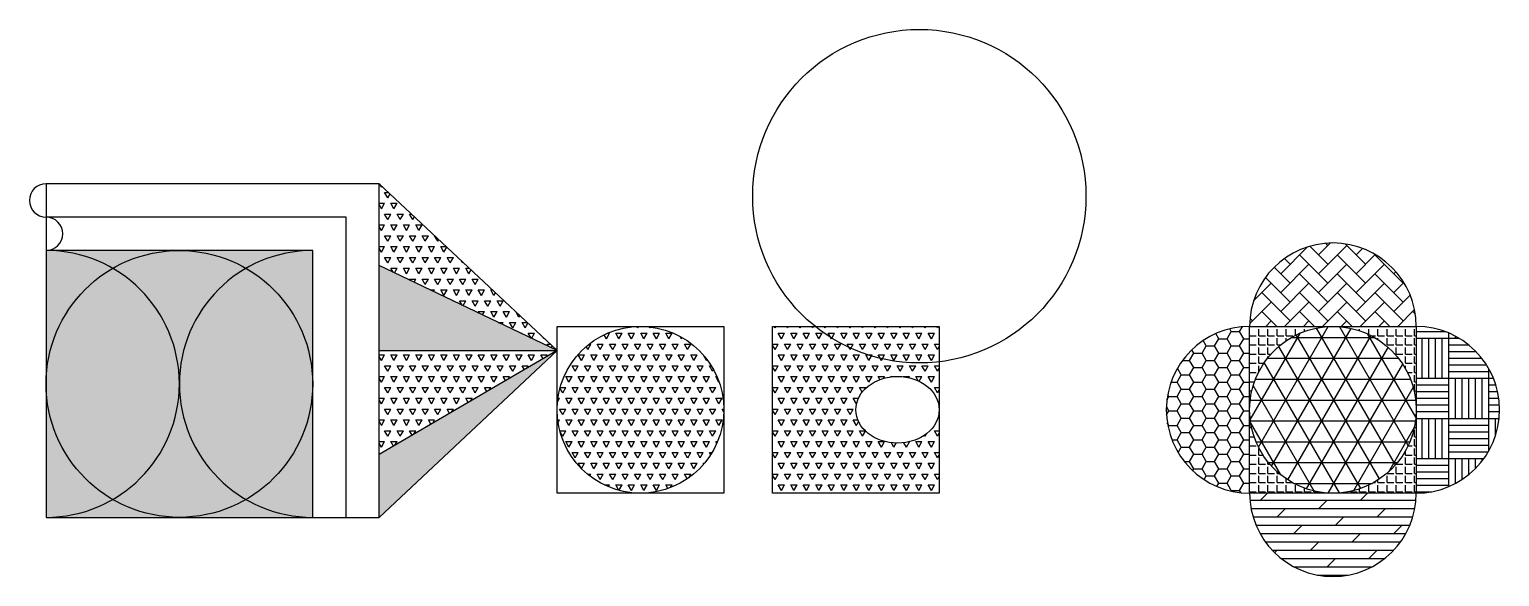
# Model space of a CAD drawing. Header units: inches. Extents: x 25.8 to 69.9, y 8.5 to 24.9.
import ezdxf

# ---------------------------------------------------------------- set-up
doc = ezdxf.new("R2010")
doc.units = ezdxf.units.IN
doc.header["$MEASUREMENT"] = 0

msp = doc.modelspace()

# ---------------------------------------------------------------- hatches: boundary and pattern name
h = msp.add_hatch()
h.set_pattern_fill('TRIANG', color=256)
h.paths.add_polyline_path([(41.646, 15.233), (36.311, 15.233), (36.311, 12.12)])
h.paths.add_polyline_path([(36.311, 20.233), (36.311, 17.78), (41.646, 15.233)])
h.paths.add_polyline_path([(46.646, 13.458, 1), (41.646, 13.458, 1)])
edge = h.paths.add_edge_path()
edge.add_ellipse((51.86, 13.458), major_axis=(-1.25, 0), ratio=0.8, start_angle=180, end_angle=360, ccw=False)
edge.add_line((53.11, 13.458), (53.11, 15.958))
edge.add_line((53.11, 15.958), (48.11, 15.958))
edge.add_line((48.11, 15.958), (48.11, 10.958))
edge.add_line((48.11, 10.958), (53.11, 10.958))
edge.add_line((53.11, 10.958), (53.11, 13.458))
edge.add_ellipse((51.86, 13.458), major_axis=(-1.25, 0), ratio=0.8, start_angle=0, end_angle=180, ccw=False)
at = {"true_color": 0x4554a5}
h = msp.add_hatch(color=175, dxfattribs=at)
h.dxf.hatch_style = 1
h.paths.add_polyline_path([(34.311, 18.233, 0.131652), (32.311, 17.697, -0.267949), (34.311, 14.233)])
h.paths.add_polyline_path([(34.311, 14.233, -0.267949), (32.311, 10.769, 0.131652), (34.311, 10.233)])
h.paths.add_polyline_path([(26.311, 14.233), (26.311, 10.233, 0.131652), (28.311, 10.769, -0.267949)])
h.paths.add_polyline_path([(28.311, 17.697, 0.131652), (26.311, 18.233), (26.311, 14.233, -0.267949)])
h = msp.add_hatch(color=3)
h.dxf.hatch_style = 1
h.paths.add_polyline_path([(30.311, 18.233), (26.311, 18.233, -0.131652), (28.311, 17.697, -0.131652)])
h.paths.add_polyline_path([(34.311, 18.233), (30.311, 18.233, -0.131652), (32.311, 17.697, -0.131652)])
h.paths.add_polyline_path([(28.311, 10.769, -0.131652), (26.311, 10.233), (30.311, 10.233, -0.131652)])
h.paths.add_polyline_path([(32.311, 10.769, -0.131652), (30.311, 10.233), (34.311, 10.233, -0.131652)])
at = {"true_color": 0xf8991e}
h = msp.add_hatch(color=30, dxfattribs=at)
h.dxf.hatch_style = 1
h.paths.add_polyline_path([(32.311, 17.697, 0.267949), (28.311, 17.697, -0.267949), (30.311, 14.233, -0.267949)])
h.paths.add_polyline_path([(30.311, 14.233, -0.267949), (28.311, 10.769, 0.267949), (32.311, 10.769, -0.267949)])
h = msp.add_hatch()
h.set_pattern_fill('AR-HBONE', color=256, scale=0.1)
h.paths.add_polyline_path([(62.425, 15.958), (67.425, 15.958, 1)])
at = {"true_color": 0xed1f24}
h = msp.add_hatch(color=240, dxfattribs=at)
h.dxf.hatch_style = 1
h.paths.add_polyline_path([(36.311, 17.78), (36.311, 15.233), (41.646, 15.233)])
h.paths.add_polyline_path([(28.311, 17.697, 0.267949), (26.311, 14.233, 0.267949), (28.311, 10.769, 0.57735)])
h.paths.add_polyline_path([(32.311, 17.697, 0.57735), (32.311, 10.769, 0.267949), (34.311, 14.233, 0.267949)])
h = msp.add_hatch()
h.set_pattern_fill('HONEY', color=256, scale=2)
h.paths.add_polyline_path([(62.425, 15.958, 1), (62.425, 10.958)])
h = msp.add_hatch()
h.set_pattern_fill('ANGLE', color=256)
h.set_pattern_definition([(0, (0, 0), (0, 0.275), [0.2, -0.075]), (90, (0, 0), (-0.275, 2e-17), [0.2, -0.075])])
h.paths.add_polyline_path([(64.925, 15.958), (62.425, 15.958), (62.425, 13.458, -0.414214)])
h.paths.add_polyline_path([(67.425, 15.958), (64.925, 15.958, -0.414214), (67.425, 13.458)])
h.paths.add_polyline_path([(67.425, 13.458, -0.414214), (64.925, 10.958), (67.425, 10.958)])
h.paths.add_polyline_path([(62.425, 13.458), (62.425, 10.958), (64.925, 10.958, -0.414214)])
h = msp.add_hatch()
h.set_pattern_fill('NET3', color=256, scale=5)
h.paths.add_polyline_path([(67.425, 13.458, 1), (62.425, 13.458, 1)])
h = msp.add_hatch()
h.set_pattern_fill('AR-PARQ1', color=256, scale=0.1)
h.paths.add_polyline_path([(67.425, 15.958), (67.425, 10.958, 1)])
h = msp.add_hatch(color=256)
h.dxf.hatch_style = 1
h.set_gradient(color1=(0, 0, 255), color2=(255, 255, 0), name='CURVED')
h.paths.add_polyline_path([(41.646, 15.233), (36.311, 12.12), (36.311, 10.233)])
h = msp.add_hatch()
h.set_pattern_fill('DOLMIT', color=256)
h.paths.add_polyline_path([(67.425, 10.958), (62.425, 10.958, 1)])

# ---------------------------------------------------------------- linework, layer by layer
for p, q in [((41.646, 15.233), (36.311, 17.78)), ((62.425, 15.958), (67.425, 15.958)), ((62.425, 10.958), (62.425, 15.958)), ((67.425, 15.958), (67.425, 10.958)), ((41.646, 15.233), (36.311, 12.12)), ((67.425, 10.958), (62.425, 10.958))]:
    msp.add_line(p, q)
for points in [[(26.311, 10.233), (36.311, 10.233), (36.311, 20.233), (26.311, 20.233)], [(26.311, 10.233), (35.311, 10.233), (35.311, 19.233), (26.311, 19.233)], [(26.311, 10.233), (34.311, 10.233), (34.311, 18.233), (26.311, 18.233)], [(53.11, 10.958), (48.11, 10.958), (48.11, 15.958), (53.11, 15.958)]]:
    msp.add_lwpolyline(points, close=True)
for points in [[(36.311, 20.233), (41.646, 15.233), (36.311, 10.233)], [(36.311, 15.233), (41.646, 15.233), (36.311, 20.233)], [(41.646, 15.958), (46.646, 15.958), (46.646, 10.958), (41.646, 10.958), (41.646, 15.958)]]:
    msp.add_lwpolyline(points)
for centre, radius in [((52.514, 19.86), 5), ((30.311, 14.233), 4), ((44.146, 13.458), 2.5), ((64.925, 13.458), 2.5)]:
    msp.add_circle(centre, radius)
for centre, radius, start, end in [((26.311, 19.733), 0.5, 90, 270), ((26.311, 18.733), 0.5, 270, 90), ((26.311, 14.233), 4, 270, 90), ((34.311, 14.233), 4, 90, 270), ((64.925, 15.958), 2.5, 360, 180), ((62.425, 13.458), 2.5, 90, 270), ((67.425, 13.458), 2.5, 270, 90), ((64.925, 10.958), 2.5, 180, 0)]:
    msp.add_arc(centre, radius, start, end)
msp.add_ellipse((51.86, 13.458), major_axis=(-1.25, 0), ratio=0.8)

doc.saveas('drawing.dxf')
